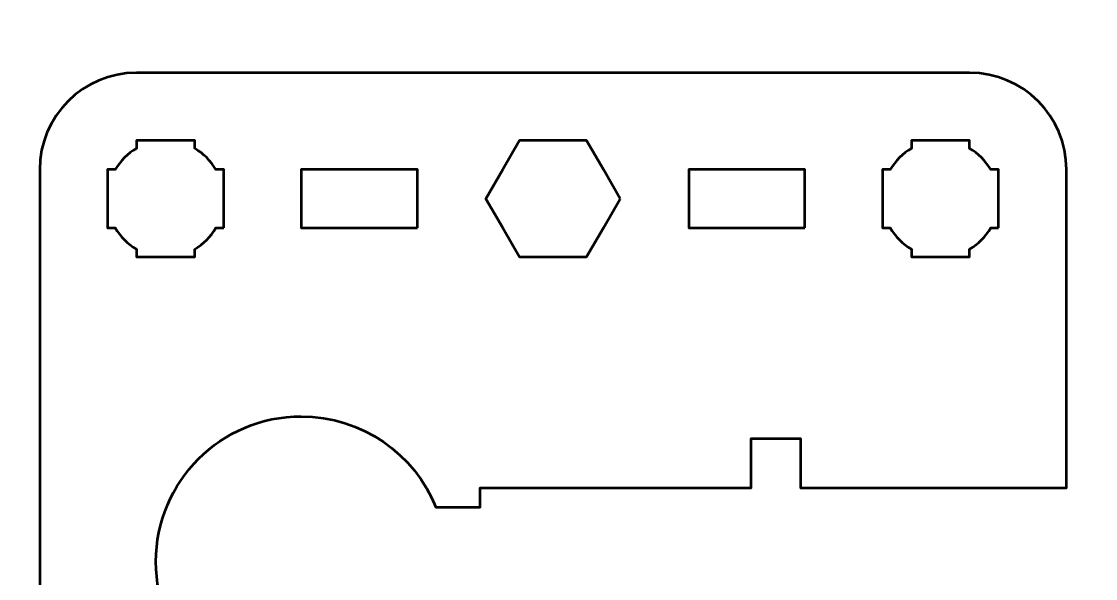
# Model space of a CAD drawing. Header units: centimetres. Extents: x -21 to 0, y -29.7 to 0.
# Drawn here: x -17.14 to -11.6, y -8.71 to -5.84 of the extents above; entities that cross this region are included whole.
import ezdxf

# ---------------------------------------------------------------- set-up
doc = ezdxf.new("R2010")
doc.units = ezdxf.units.CM
doc.header["$MEASUREMENT"] = 0
doc.layers.add('Layer 1', color=7, linetype='Continuous')

msp = doc.modelspace()

# ---------------------------------------------------------------- linework, layer by layer
at = {"layer": 'Layer 1', "color": 1, "lineweight": 53}
msp.add_open_spline([(-21.00003, -29.19995), (-21.00003, -29.19995), (-21.00003, -5.29992), (-21.00003, -5.29992), (-21.00003, -5.29992), (-21.00003, -5.21709), (-20.93286, -5.14992), (-20.85003, -5.14992), (-20.85003, -5.14992), (-20.7672, -5.14992), (-20.70003, -5.08275), (-20.70003, -4.99992), (-20.70003, -4.99992), (-20.70003, -4.91709), (-20.7672, -4.84992), (-20.85003, -4.84992), (-20.85003, -4.84992), (-20.93286, -4.84992), (-21.00003, -4.78275), (-21.00003, -4.69992), (-21.00003, -4.69992), (-21.00003, -4.61709), (-20.93286, -4.54992), (-20.85003, -4.54992), (-20.85003, -4.54992), (-20.7672, -4.54992), (-20.70003, -4.48275), (-20.70003, -4.39992), (-20.70003, -4.39992), (-20.70003, -4.31709), (-20.7672, -4.24992), (-20.85003, -4.24992), (-20.85003, -4.24992), (-20.93286, -4.24992), (-21.00003, -4.18275), (-21.00003, -4.09992), (-21.00003, -4.09992), (-21.00003, -4.01709), (-20.93286, -3.94992), (-20.85003, -3.94992), (-20.85003, -3.94992), (-20.7672, -3.94992), (-20.70003, -3.88275), (-20.70003, -3.79992), (-20.70003, -3.79992), (-20.70003, -3.71709), (-20.7672, -3.64992), (-20.85003, -3.64992), (-20.85003, -3.64992), (-20.93286, -3.64992), (-21.00003, -3.58275), (-21.00003, -3.49992), (-21.00003, -3.49992), (-21.00003, -3.41709), (-20.93286, -3.34992), (-20.85003, -3.34992), (-20.85003, -3.34992), (-20.7672, -3.34992), (-20.70003, -3.28275), (-20.70003, -3.19992), (-20.70003, -3.19992), (-20.70003, -3.11709), (-20.7672, -3.04992), (-20.85003, -3.04992), (-20.85003, -3.04992), (-20.93286, -3.04992), (-21.00003, -2.98275), (-21.00003, -2.89992), (-21.00003, -2.89992), (-21.00003, -2.81709), (-20.93286, -2.74992), (-20.85003, -2.74992), (-20.85003, -2.74992), (-20.7672, -2.74992), (-20.70003, -2.68275), (-20.70003, -2.59992), (-20.70003, -2.59992), (-20.70003, -2.51709), (-20.7672, -2.44992), (-20.85003, -2.44992), (-20.85003, -2.44992), (-20.93286, -2.44992), (-21.00003, -2.38275), (-21.00003, -2.29992), (-21.00003, -2.29992), (-21.00003, -2.21709), (-20.93286, -2.14992), (-20.85003, -2.14992), (-20.85003, -2.14992), (-20.7672, -2.14992), (-20.70003, -2.08275), (-20.70003, -1.99992), (-20.70003, -1.99992), (-20.70003, -1.91709), (-20.7672, -1.84992), (-20.85003, -1.84992), (-20.85003, -1.84992), (-20.93286, -1.84992), (-21.00003, -1.78275), (-21.00003, -1.69992), (-21.00003, -1.69992), (-21.00003, -1.61709), (-20.93286, -1.54992), (-20.85003, -1.54992), (-20.85003, -1.54992), (-20.7672, -1.54992), (-20.70003, -1.48275), (-20.70003, -1.39992), (-20.70003, -1.39992), (-20.70003, -1.31709), (-20.7672, -1.24992), (-20.85003, -1.24992), (-20.85003, -1.24992), (-20.93286, -1.24992), (-21.00003, -1.18275), (-21.00003, -1.09992), (-21.00003, -1.09992), (-21.00003, -1.09992), (-21.00003, -0.49992), (-21.00003, -0.49992), (-21.00003, -0.49992), (-21.00003, -0.22295), (-20.77694, 0.00004), (-20.49994, 0.00004), (-20.49994, 0.00004), (-20.49994, 0.00004), (-0.50008, 0.00004), (-0.50008, 0.00004), (-0.50008, 0.00004), (-0.22294, 0.00004), (0.00002, -0.22295), (0.00002, -0.49992), (0.00002, -0.49992), (0.00002, -0.49992), (0.00002, -29.19995), (0.00002, -29.19995), (0.00002, -29.19995), (0.00002, -29.47695), (-0.22294, -29.70004), (-0.50008, -29.70004), (-0.50008, -29.70004), (-0.50008, -29.70004), (-20.49994, -29.70004), (-20.49994, -29.70004), (-20.49994, -29.70004), (-20.77694, -29.70004), (-21.00003, -29.47695), (-21.00003, -29.19995)], degree=3, knots=[0, 0, 0, 0, 0.027027, 0.027027, 0.027027, 0.027027, 0.0540541, 0.0540541, 0.0540541, 0.0540541, 0.0810811, 0.0810811, 0.0810811, 0.0810811, 0.1081081, 0.1081081, 0.1081081, 0.1081081, 0.1351351, 0.1351351, 0.1351351, 0.1351351, 0.1621622, 0.1621622, 0.1621622, 0.1621622, 0.1891892, 0.1891892, 0.1891892, 0.1891892, 0.2162162, 0.2162162, 0.2162162, 0.2162162, 0.2432432, 0.2432432, 0.2432432, 0.2432432, 0.2702703, 0.2702703, 0.2702703, 0.2702703, 0.2972973, 0.2972973, 0.2972973, 0.2972973, 0.3243243, 0.3243243, 0.3243243, 0.3243243, 0.3513514, 0.3513514, 0.3513514, 0.3513514, 0.3783784, 0.3783784, 0.3783784, 0.3783784, 0.4054054, 0.4054054, 0.4054054, 0.4054054, 0.4324324, 0.4324324, 0.4324324, 0.4324324, 0.4594595, 0.4594595, 0.4594595, 0.4594595, 0.4864865, 0.4864865, 0.4864865, 0.4864865, 0.5135135, 0.5135135, 0.5135135, 0.5135135, 0.5405405, 0.5405405, 0.5405405, 0.5405405, 0.5675676, 0.5675676, 0.5675676, 0.5675676, 0.5945946, 0.5945946, 0.5945946, 0.5945946, 0.6216216, 0.6216216, 0.6216216, 0.6216216, 0.6486486, 0.6486486, 0.6486486, 0.6486486, 0.6756757, 0.6756757, 0.6756757, 0.6756757, 0.7027027, 0.7027027, 0.7027027, 0.7027027, 0.7297297, 0.7297297, 0.7297297, 0.7297297, 0.7567568, 0.7567568, 0.7567568, 0.7567568, 0.7837838, 0.7837838, 0.7837838, 0.7837838, 0.8108108, 0.8108108, 0.8108108, 0.8108108, 0.8378378, 0.8378378, 0.8378378, 0.8378378, 0.8648649, 0.8648649, 0.8648649, 0.8648649, 0.8918919, 0.8918919, 0.8918919, 0.8918919, 0.9189189, 0.9189189, 0.9189189, 0.9189189, 0.9459459, 0.9459459, 0.9459459, 0.9459459, 0.972973, 0.972973, 0.972973, 0.972973, 1, 1, 1, 1], dxfattribs=at)
at = {"layer": 'Layer 1', "color": 3, "lineweight": 53}
msp.add_open_spline([(-11.75, -6.6), (-11.75, -6.6), (-11.75, -8.242), (-11.75, -8.242), (-11.75, -8.242), (-11.75, -8.242), (-13.12301, -8.242), (-13.12301, -8.242), (-13.12301, -8.242), (-13.12301, -8.242), (-13.12301, -7.988), (-13.12301, -7.988), (-13.12301, -7.988), (-13.12301, -7.988), (-13.37701, -7.988), (-13.37701, -7.988), (-13.37701, -7.988), (-13.37701, -7.988), (-13.37701, -8.242), (-13.37701, -8.242), (-13.37701, -8.242), (-13.37701, -8.242), (-14.77701, -8.242), (-14.77701, -8.242), (-14.77701, -8.242), (-14.77701, -8.242), (-14.77698, -8.342), (-14.77698, -8.342), (-14.77698, -8.342), (-14.77698, -8.342), (-15.00002, -8.342), (-15.00002, -8.342), (-15.00002, -8.342), (-15.00002, -8.342), (-15.00451, -8.342), (-15.00451, -8.342), (-15.00451, -8.342), (-15.11574, -8.06704), (-15.38524, -7.873), (-15.70002, -7.873), (-15.70002, -7.873), (-16.11417, -7.873), (-16.45002, -8.20885), (-16.45002, -8.623), (-16.45002, -8.623), (-16.45002, -9.03715), (-16.11417, -9.373), (-15.70002, -9.373), (-15.70002, -9.373), (-15.38524, -9.373), (-15.11574, -9.17896), (-15.00451, -8.904), (-15.00451, -8.904), (-15.00451, -8.904), (-15.00002, -8.904), (-15.00002, -8.904), (-15.00002, -8.904), (-15.00002, -8.904), (-14.77698, -8.904), (-14.77698, -8.904), (-14.77698, -8.904), (-14.77698, -8.904), (-14.77701, -9.004), (-14.77701, -9.004), (-14.77701, -9.004), (-14.77701, -9.004), (-13.37701, -9.004), (-13.37701, -9.004), (-13.37701, -9.004), (-13.37701, -9.004), (-13.37701, -9.512), (-13.37701, -9.512), (-13.37701, -9.512), (-13.37701, -9.512), (-13.12301, -9.512), (-13.12301, -9.512), (-13.12301, -9.512), (-13.12301, -9.512), (-13.12301, -9.258), (-13.12301, -9.258), (-13.12301, -9.258), (-13.12301, -9.258), (-11.75, -9.258), (-11.75, -9.258), (-11.75, -9.258), (-11.75, -9.258), (-11.75, -9.592), (-11.75, -9.592), (-11.75, -9.592), (-11.83283, -9.592), (-11.9, -9.65917), (-11.9, -9.742), (-11.9, -9.742), (-11.9, -9.82483), (-11.83283, -9.892), (-11.75, -9.892), (-11.75, -9.892), (-11.75, -9.892), (-11.75, -10.9), (-11.75, -10.9), (-11.75, -10.9), (-11.75, -11.17609), (-11.97391, -11.4), (-12.25, -11.4), (-12.25, -11.4), (-12.25, -11.4), (-16.55, -11.4), (-16.55, -11.4), (-16.55, -11.4), (-16.82609, -11.4), (-17.05, -11.17609), (-17.05, -10.9), (-17.05, -10.9), (-17.05, -10.9), (-17.05, -6.6), (-17.05, -6.6), (-17.05, -6.6), (-17.05, -6.32391), (-16.82609, -6.1), (-16.55, -6.1), (-16.55, -6.1), (-16.55, -6.1), (-12.25, -6.1), (-12.25, -6.1), (-12.25, -6.1), (-11.97391, -6.1), (-11.75, -6.32391), (-11.75, -6.6)], degree=3, knots=[0, 0, 0, 0, 0.03125, 0.03125, 0.03125, 0.03125, 0.0625, 0.0625, 0.0625, 0.0625, 0.09375, 0.09375, 0.09375, 0.09375, 0.125, 0.125, 0.125, 0.125, 0.15625, 0.15625, 0.15625, 0.15625, 0.1875, 0.1875, 0.1875, 0.1875, 0.21875, 0.21875, 0.21875, 0.21875, 0.25, 0.25, 0.25, 0.25, 0.28125, 0.28125, 0.28125, 0.28125, 0.3125, 0.3125, 0.3125, 0.3125, 0.34375, 0.34375, 0.34375, 0.34375, 0.375, 0.375, 0.375, 0.375, 0.40625, 0.40625, 0.40625, 0.40625, 0.4375, 0.4375, 0.4375, 0.4375, 0.46875, 0.46875, 0.46875, 0.46875, 0.5, 0.5, 0.5, 0.5, 0.53125, 0.53125, 0.53125, 0.53125, 0.5625, 0.5625, 0.5625, 0.5625, 0.59375, 0.59375, 0.59375, 0.59375, 0.625, 0.625, 0.625, 0.625, 0.65625, 0.65625, 0.65625, 0.65625, 0.6875, 0.6875, 0.6875, 0.6875, 0.71875, 0.71875, 0.71875, 0.71875, 0.75, 0.75, 0.75, 0.75, 0.78125, 0.78125, 0.78125, 0.78125, 0.8125, 0.8125, 0.8125, 0.8125, 0.84375, 0.84375, 0.84375, 0.84375, 0.875, 0.875, 0.875, 0.875, 0.90625, 0.90625, 0.90625, 0.90625, 0.9375, 0.9375, 0.9375, 0.9375, 0.96875, 0.96875, 0.96875, 0.96875, 1, 1, 1, 1], dxfattribs=at)
at = {"layer": 'Layer 1', "lineweight": 53}
for points, knots in [([(-16.1, -6.9), (-16.1, -6.9), (-16.14015, -6.9), (-16.14015, -6.9), (-16.14015, -6.9), (-16.1665, -6.94553), (-16.20447, -6.9835), (-16.25, -7.00985), (-16.25, -7.00985), (-16.25, -7.00985), (-16.25, -7.05), (-16.25, -7.05), (-16.25, -7.05), (-16.25, -7.05), (-16.4, -7.05), (-16.4, -7.05), (-16.4, -7.05), (-16.4, -7.05), (-16.55, -7.05), (-16.55, -7.05), (-16.55, -7.05), (-16.55, -7.05), (-16.55, -7.00985), (-16.55, -7.00985), (-16.55, -7.00985), (-16.59553, -6.9835), (-16.6335, -6.94553), (-16.65985, -6.9), (-16.65985, -6.9), (-16.65985, -6.9), (-16.7, -6.9), (-16.7, -6.9), (-16.7, -6.9), (-16.7, -6.9), (-16.7, -6.75), (-16.7, -6.75), (-16.7, -6.75), (-16.7, -6.75), (-16.7, -6.6), (-16.7, -6.6), (-16.7, -6.6), (-16.7, -6.6), (-16.65985, -6.6), (-16.65985, -6.6), (-16.65985, -6.6), (-16.6335, -6.55447), (-16.59553, -6.5165), (-16.55, -6.49015), (-16.55, -6.49015), (-16.55, -6.49015), (-16.55, -6.45), (-16.55, -6.45), (-16.55, -6.45), (-16.55, -6.45), (-16.4, -6.45), (-16.4, -6.45), (-16.4, -6.45), (-16.4, -6.45), (-16.25, -6.45), (-16.25, -6.45), (-16.25, -6.45), (-16.25, -6.45), (-16.25, -6.49015), (-16.25, -6.49015), (-16.25, -6.49015), (-16.20447, -6.5165), (-16.1665, -6.55447), (-16.14015, -6.6), (-16.14015, -6.6), (-16.14015, -6.6), (-16.1, -6.6), (-16.1, -6.6), (-16.1, -6.6), (-16.1, -6.6), (-16.1, -6.75), (-16.1, -6.75), (-16.1, -6.75), (-16.1, -6.75), (-16.1, -6.9), (-16.1, -6.9)], [0, 0, 0, 0, 0.05, 0.05, 0.05, 0.05, 0.1, 0.1, 0.1, 0.1, 0.15, 0.15, 0.15, 0.15, 0.2, 0.2, 0.2, 0.2, 0.25, 0.25, 0.25, 0.25, 0.3, 0.3, 0.3, 0.3, 0.35, 0.35, 0.35, 0.35, 0.4, 0.4, 0.4, 0.4, 0.45, 0.45, 0.45, 0.45, 0.5, 0.5, 0.5, 0.5, 0.55, 0.55, 0.55, 0.55, 0.6, 0.6, 0.6, 0.6, 0.65, 0.65, 0.65, 0.65, 0.7, 0.7, 0.7, 0.7, 0.75, 0.75, 0.75, 0.75, 0.8, 0.8, 0.8, 0.8, 0.85, 0.85, 0.85, 0.85, 0.9, 0.9, 0.9, 0.9, 0.95, 0.95, 0.95, 0.95, 1, 1, 1, 1]), ([(-14.05359, -6.75), (-14.05359, -6.75), (-14.14019, -6.9), (-14.14019, -6.9), (-14.14019, -6.9), (-14.14019, -6.9), (-14.22679, -7.05), (-14.22679, -7.05), (-14.22679, -7.05), (-14.22679, -7.05), (-14.4, -7.05), (-14.4, -7.05), (-14.4, -7.05), (-14.4, -7.05), (-14.57321, -7.05), (-14.57321, -7.05), (-14.57321, -7.05), (-14.57321, -7.05), (-14.65981, -6.9), (-14.65981, -6.9), (-14.65981, -6.9), (-14.65981, -6.9), (-14.74641, -6.75), (-14.74641, -6.75), (-14.74641, -6.75), (-14.74641, -6.75), (-14.65981, -6.6), (-14.65981, -6.6), (-14.65981, -6.6), (-14.65981, -6.6), (-14.57321, -6.45), (-14.57321, -6.45), (-14.57321, -6.45), (-14.57321, -6.45), (-14.4, -6.45), (-14.4, -6.45), (-14.4, -6.45), (-14.4, -6.45), (-14.22679, -6.45), (-14.22679, -6.45), (-14.22679, -6.45), (-14.22679, -6.45), (-14.14019, -6.6), (-14.14019, -6.6), (-14.14019, -6.6), (-14.14019, -6.6), (-14.05359, -6.75), (-14.05359, -6.75)], [0, 0, 0, 0, 0.0833333, 0.0833333, 0.0833333, 0.0833333, 0.1666667, 0.1666667, 0.1666667, 0.1666667, 0.25, 0.25, 0.25, 0.25, 0.3333333, 0.3333333, 0.3333333, 0.3333333, 0.4166667, 0.4166667, 0.4166667, 0.4166667, 0.5, 0.5, 0.5, 0.5, 0.5833333, 0.5833333, 0.5833333, 0.5833333, 0.6666667, 0.6666667, 0.6666667, 0.6666667, 0.75, 0.75, 0.75, 0.75, 0.8333333, 0.8333333, 0.8333333, 0.8333333, 0.9166667, 0.9166667, 0.9166667, 0.9166667, 1, 1, 1, 1]), ([(-12.1, -6.9), (-12.1, -6.9), (-12.14015, -6.9), (-12.14015, -6.9), (-12.14015, -6.9), (-12.1665, -6.94553), (-12.20447, -6.9835), (-12.25, -7.00985), (-12.25, -7.00985), (-12.25, -7.00985), (-12.25, -7.05), (-12.25, -7.05), (-12.25, -7.05), (-12.25, -7.05), (-12.4, -7.05), (-12.4, -7.05), (-12.4, -7.05), (-12.4, -7.05), (-12.55, -7.05), (-12.55, -7.05), (-12.55, -7.05), (-12.55, -7.05), (-12.55, -7.00985), (-12.55, -7.00985), (-12.55, -7.00985), (-12.59553, -6.9835), (-12.6335, -6.94553), (-12.65985, -6.9), (-12.65985, -6.9), (-12.65985, -6.9), (-12.7, -6.9), (-12.7, -6.9), (-12.7, -6.9), (-12.7, -6.9), (-12.7, -6.75), (-12.7, -6.75), (-12.7, -6.75), (-12.7, -6.75), (-12.7, -6.6), (-12.7, -6.6), (-12.7, -6.6), (-12.7, -6.6), (-12.65985, -6.6), (-12.65985, -6.6), (-12.65985, -6.6), (-12.6335, -6.55447), (-12.59553, -6.5165), (-12.55, -6.49015), (-12.55, -6.49015), (-12.55, -6.49015), (-12.55, -6.45), (-12.55, -6.45), (-12.55, -6.45), (-12.55, -6.45), (-12.4, -6.45), (-12.4, -6.45), (-12.4, -6.45), (-12.4, -6.45), (-12.25, -6.45), (-12.25, -6.45), (-12.25, -6.45), (-12.25, -6.45), (-12.25, -6.49015), (-12.25, -6.49015), (-12.25, -6.49015), (-12.20447, -6.5165), (-12.1665, -6.55447), (-12.14015, -6.6), (-12.14015, -6.6), (-12.14015, -6.6), (-12.1, -6.6), (-12.1, -6.6), (-12.1, -6.6), (-12.1, -6.6), (-12.1, -6.75), (-12.1, -6.75), (-12.1, -6.75), (-12.1, -6.75), (-12.1, -6.9), (-12.1, -6.9)], [0, 0, 0, 0, 0.05, 0.05, 0.05, 0.05, 0.1, 0.1, 0.1, 0.1, 0.15, 0.15, 0.15, 0.15, 0.2, 0.2, 0.2, 0.2, 0.25, 0.25, 0.25, 0.25, 0.3, 0.3, 0.3, 0.3, 0.35, 0.35, 0.35, 0.35, 0.4, 0.4, 0.4, 0.4, 0.45, 0.45, 0.45, 0.45, 0.5, 0.5, 0.5, 0.5, 0.55, 0.55, 0.55, 0.55, 0.6, 0.6, 0.6, 0.6, 0.65, 0.65, 0.65, 0.65, 0.7, 0.7, 0.7, 0.7, 0.75, 0.75, 0.75, 0.75, 0.8, 0.8, 0.8, 0.8, 0.85, 0.85, 0.85, 0.85, 0.9, 0.9, 0.9, 0.9, 0.95, 0.95, 0.95, 0.95, 1, 1, 1, 1]), ([(-15.1, -6.9), (-15.1, -6.9), (-15.7, -6.9), (-15.7, -6.9), (-15.7, -6.9), (-15.7, -6.9), (-15.7, -6.6), (-15.7, -6.6), (-15.7, -6.6), (-15.7, -6.6), (-15.1, -6.6), (-15.1, -6.6), (-15.1, -6.6), (-15.1, -6.6), (-15.1, -6.9), (-15.1, -6.9)], [0, 0, 0, 0, 0.25, 0.25, 0.25, 0.25, 0.5, 0.5, 0.5, 0.5, 0.75, 0.75, 0.75, 0.75, 1, 1, 1, 1]), ([(-13.1, -6.9), (-13.1, -6.9), (-13.7, -6.9), (-13.7, -6.9), (-13.7, -6.9), (-13.7, -6.9), (-13.7, -6.6), (-13.7, -6.6), (-13.7, -6.6), (-13.7, -6.6), (-13.1, -6.6), (-13.1, -6.6), (-13.1, -6.6), (-13.1, -6.6), (-13.1, -6.9), (-13.1, -6.9)], [0, 0, 0, 0, 0.25, 0.25, 0.25, 0.25, 0.5, 0.5, 0.5, 0.5, 0.75, 0.75, 0.75, 0.75, 1, 1, 1, 1])]:
    msp.add_open_spline(points, degree=3, knots=knots, dxfattribs=at)

doc.saveas('drawing.dxf')
